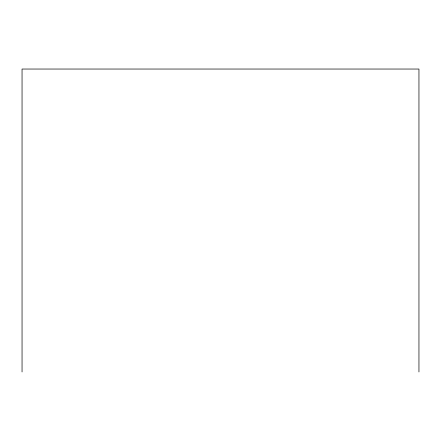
<?xml version="1.0" encoding="UTF-8"?>
<svg xmlns="http://www.w3.org/2000/svg" width="441" height="441" viewBox="0 0 441 441"><rect width="100%" height="100%" fill="white"/><g stroke="black" fill="none" stroke-linecap="round" stroke-linejoin="round"><path stroke-width="0.66" d="M418.95 371.961L418.95 69.039L22.05 69.039L22.05 371.961"/></g></svg>
